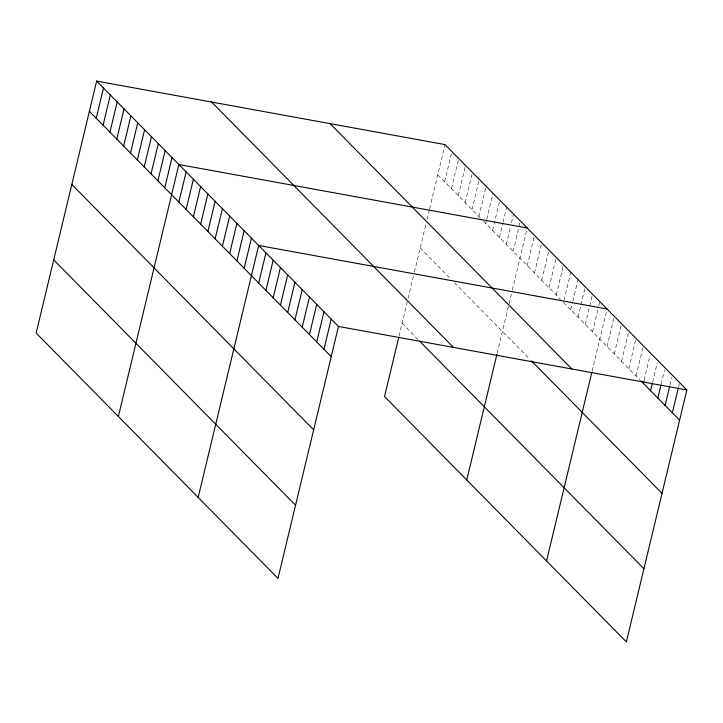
<?xml version="1.0" encoding="UTF-8"?>
<svg xmlns="http://www.w3.org/2000/svg" width="723" height="723" viewBox="0 0 723 723"><rect width="100%" height="100%" fill="white"/><g stroke="black" fill="none" stroke-linecap="round" stroke-linejoin="round"><path stroke-width="0.54" stroke-dasharray="3.62 2.71" d="M399.042 336.105L407.6 300.434M408.124 298.247L413.637 275.3M414.424 272.02L426.055 223.597M427.067 219.349L429.363 209.806M429.616 208.748L445.016 144.591M444.618 181.762L451.866 151.55M451.468 188.712L458.725 158.5M458.319 195.662L465.576 165.45M465.169 202.612L472.426 172.399M472.02 209.571L479.277 179.349M478.879 216.52L486.127 186.308M485.729 223.47L486.507 220.235M486.76 219.15L492.978 193.258M492.58 230.42L499.837 200.208M499.43 237.379L502.801 223.344M503.054 222.268L506.687 207.158M506.281 244.329L510.429 227.058M511.468 222.747L513.538 214.116M513.131 251.279L520.388 221.066M497.171 353.258L512.092 291.107M512.345 290.05L527.239 228.016M527.239 265.594L534.496 235.382M534.496 272.951L541.753 242.738M541.753 280.316L549.001 250.095M549.01 287.673L556.258 257.46M556.258 295.038L563.515 264.817M564.03 300.235L570.772 272.182M570.772 309.76L572.589 302.205M572.842 301.12L578.029 279.539M578.029 317.117L585.278 286.904M585.278 324.482L592.535 294.261M592.535 331.839L598.49 307.022M598.752 305.937L599.792 301.627M592.155 371.016L607.049 308.983M607.049 346.561L614.297 316.349M614.297 353.918L621.554 323.705M621.554 361.283L628.811 331.071M628.811 368.64L636.068 338.427M636.068 376.005L643.316 345.793M644.103 380.126L650.058 355.309M652.652 382.096L657.315 362.666M661.202 384.058L664.564 370.031M670.004 384.943L671.821 377.388M678.563 386.913L679.34 383.669M437.767 174.803L480.397 218.066M483.443 221.157L560.614 299.449M563.515 302.395L640.415 380.425M420.199 247.989L450.646 278.879M454.451 282.747L529.986 359.376M402.096 323.38L418.084 339.602"/><path stroke-width="1.08" d="M96.638 81.084L36.15 333.041L277.984 578.409L338.472 326.444L96.638 81.084L445.016 144.591L686.85 389.959L626.362 641.916L384.528 396.556L398.789 337.162M96.24 118.247L103.488 88.034M103.091 125.196L110.348 94.984M109.941 132.155L117.198 101.934M116.792 139.105L124.049 108.893M123.651 146.055L130.899 115.843M130.502 153.005L137.75 122.793M137.352 159.964L144.6 129.742M144.202 166.914L151.459 136.701M151.053 173.863L158.31 143.651M157.903 180.813L165.16 150.601M164.763 187.763L172.011 157.551M118.373 416.466L178.861 164.51L527.239 228.016M178.861 202.079L186.118 171.866M186.118 209.444L193.375 179.223M193.375 216.801L200.633 186.588M200.633 224.166L207.881 193.945M207.89 231.523L215.138 201.31M215.138 238.888L222.395 208.667M222.395 246.245L229.652 216.032M229.652 253.61L236.9 223.389M236.909 260.967L244.157 230.754M244.157 268.323L251.414 238.111M198.174 497.433L258.671 245.477L607.049 308.983M258.671 283.045L265.928 252.833M265.928 290.411L273.177 260.199M273.177 297.768L280.434 267.555M280.434 305.133L287.691 274.921M287.691 312.49L294.948 282.277M294.948 319.855L302.196 289.643M302.196 327.212L309.453 296.999M309.453 334.577L316.71 304.365M316.71 341.934L323.967 311.721M323.967 349.299L331.215 319.087M466.751 479.982L496.909 354.351M546.552 560.949L591.902 372.074M643.325 383.362L643.841 381.211M650.573 390.727L652.39 383.172M657.831 398.084L660.939 385.133M665.088 405.449L669.751 386.028M672.345 412.806L678.301 387.989M338.472 326.444L686.85 389.959M641.147 381.157L679.593 420.171M330.05 123.633L571.884 368.992M531.441 360.849L662.024 493.348M211.604 102.042L453.438 347.401M419.602 341.148L643.931 568.739M89.39 111.297L331.224 356.656M71.821 184.473L313.655 429.833M53.719 259.864L295.553 505.232"/></g></svg>
